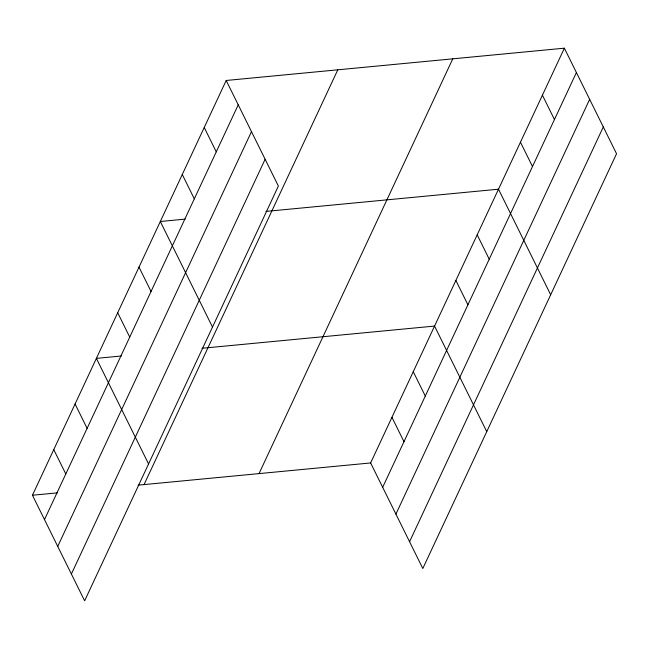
<?xml version="1.0" encoding="UTF-8"?>
<svg xmlns="http://www.w3.org/2000/svg" width="649" height="649" viewBox="0 0 649 649"><rect width="100%" height="100%" fill="white"/><g stroke="black" fill="none" stroke-linecap="round" stroke-linejoin="round"><path stroke-width="0.97" d="M226.193 80.476L278.372 186.052L84.63 600.82L32.45 495.244L226.193 80.476L564.37 48.18L616.55 153.756L422.807 568.524L370.628 462.948L564.37 48.18M44.489 519.598L238.224 104.83M57.737 546.401L251.471 131.633M71.382 574.016L265.125 159.248M144.054 484.584L337.788 69.816M259.032 473.608L452.767 58.84M382.667 487.302L576.409 72.534M395.914 514.105L589.657 99.338M409.568 541.72L603.302 126.953M185.225 219.119L160.319 221.496L212.499 327.072M265.936 211.412L498.497 189.2L550.677 294.776M121.298 355.993L96.385 358.37L148.564 463.946M202.001 348.286L434.562 326.074L486.742 431.65M32.45 495.244L57.363 492.867M138.075 485.16L370.628 462.948M542.41 95.184L554.449 119.538M520.457 142.196L532.496 166.55M477.185 234.824L489.224 259.178M455.874 280.449L467.913 304.803M413.251 371.699L425.29 396.052M391.939 417.323L403.978 441.677M204.232 127.48L216.271 151.842M182.272 174.492L194.311 198.845M139.008 267.12L151.047 291.474M117.696 312.745L129.735 337.099M75.073 403.994L87.112 428.348M53.762 449.619L65.8 473.973"/></g></svg>
